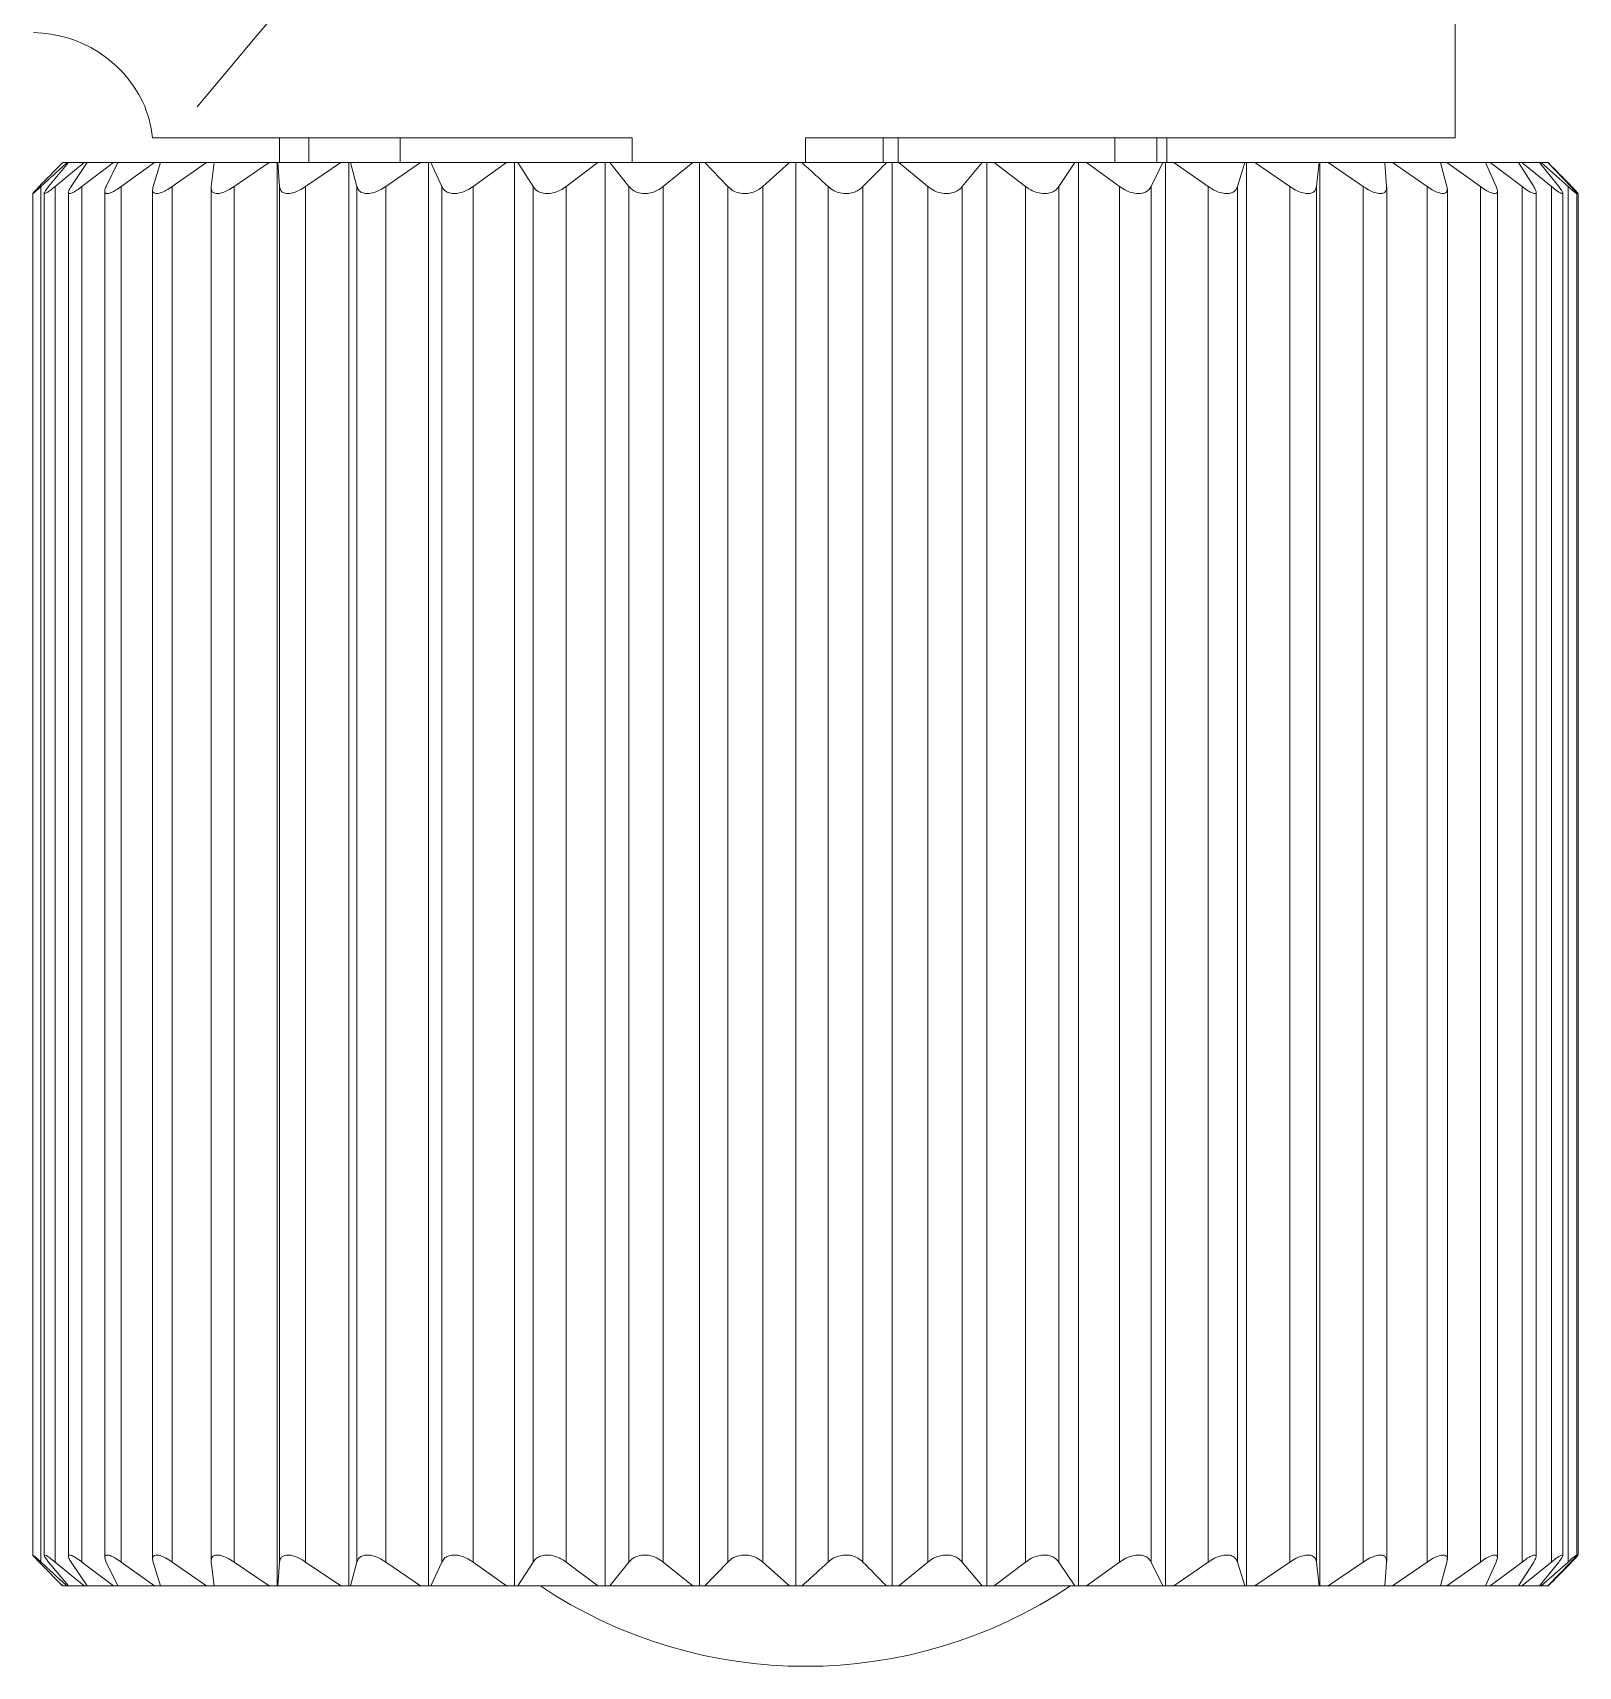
# Model space of a CAD drawing. Extents: x 0 to 594, y -1608 to -1188.
# Drawn here: x 470.45 to 495.42, y -1500.4 to -1474.01 of the extents above; entities that cross this region are included whole.
import ezdxf

# ---------------------------------------------------------------- set-up
doc = ezdxf.new("R2010")
doc.units = 0
doc.header["$LTSCALE"] = 7
doc.header["$MEASUREMENT"] = 0
doc.layers.get('0').update_dxf_attribs({"color": 2, "linetype": 'CONTINUOUS'})

msp = doc.modelspace()

# ---------------------------------------------------------------- linework, layer by layer
at = {"color": 7, "linetype": 'Continuous', "lineweight": 15}
for p, q in [((493.433, -1475.706), (493.433, -1473.606)), ((480.133, -1475.706), (473.105, -1475.706)), ((474.433, -1476.106), (474.433, -1475.706)), ((474.907, -1476.106), (474.907, -1475.706)), ((476.383, -1475.706), (476.383, -1476.106)), ((480.133, -1476.106), (480.133, -1475.706)), ((493.433, -1475.706), (482.933, -1475.706)), ((482.933, -1476.106), (482.933, -1475.706)), ((488.133, -1475.706), (484.377, -1475.706)), ((484.432, -1476.106), (484.432, -1475.706)), ((487.933, -1476.106), (487.933, -1475.706)), ((488.775, -1476.106), (488.775, -1475.706)), ((470.933, -1476.106), (471.005, -1476.106)), ((471.028, -1476.106), (471.005, -1476.106)), ((471.028, -1476.106), (471.278, -1476.106)), ((471.327, -1476.106), (471.278, -1476.106)), ((471.327, -1476.106), (471.751, -1476.106)), ((471.824, -1476.106), (471.751, -1476.106)), ((471.824, -1476.106), (472.414, -1476.106)), ((472.512, -1476.106), (472.414, -1476.106)), ((472.512, -1476.106), (473.258, -1476.106)), ((473.378, -1476.106), (473.258, -1476.106)), ((473.378, -1476.106), (474.268, -1476.106)), ((474.4, -1476.106), (474.268, -1476.106)), ((474.407, -1476.106), (474.4, -1476.106)), ((474.407, -1476.106), (475.426, -1476.106)), ((475.558, -1476.106), (475.426, -1476.106)), ((475.582, -1476.106), (475.558, -1476.106)), ((475.582, -1476.106), (476.712, -1476.106)), ((476.842, -1476.106), (476.712, -1476.106)), ((476.883, -1476.106), (476.842, -1476.106)), ((476.883, -1476.106), (478.104, -1476.106)), ((478.231, -1476.106), (478.104, -1476.106)), ((478.288, -1476.106), (478.231, -1476.106)), ((478.288, -1476.106), (479.58, -1476.106)), ((479.699, -1476.106), (479.58, -1476.106)), ((479.772, -1476.106), (479.699, -1476.106)), ((479.772, -1476.106), (481.112, -1476.106)), ((481.224, -1476.106), (481.112, -1476.106)), ((481.31, -1476.106), (481.224, -1476.106)), ((481.31, -1476.106), (482.676, -1476.106)), ((482.777, -1476.106), (482.676, -1476.106)), ((482.875, -1476.106), (482.777, -1476.106)), ((482.875, -1476.106), (484.244, -1476.106)), ((484.333, -1476.106), (484.244, -1476.106)), ((484.442, -1476.106), (484.333, -1476.106)), ((484.442, -1476.106), (485.79, -1476.106)), ((485.865, -1476.106), (485.79, -1476.106)), ((485.983, -1476.106), (485.865, -1476.106)), ((485.983, -1476.106), (487.287, -1476.106)), ((487.347, -1476.106), (487.287, -1476.106)), ((487.472, -1476.106), (487.347, -1476.106)), ((487.472, -1476.106), (488.709, -1476.106)), ((488.753, -1476.106), (488.709, -1476.106)), ((488.883, -1476.106), (488.753, -1476.106)), ((488.883, -1476.106), (490.033, -1476.106)), ((490.06, -1476.106), (490.033, -1476.106)), ((490.192, -1476.106), (490.06, -1476.106)), ((490.192, -1476.106), (491.235, -1476.106)), ((491.245, -1476.106), (491.235, -1476.106)), ((491.377, -1476.106), (491.245, -1476.106)), ((491.377, -1476.106), (492.295, -1476.106)), ((492.418, -1476.106), (492.295, -1476.106)), ((492.418, -1476.106), (493.194, -1476.106)), ((493.296, -1476.106), (493.194, -1476.106)), ((493.296, -1476.106), (493.919, -1476.106)), ((493.997, -1476.106), (493.919, -1476.106)), ((493.997, -1476.106), (494.455, -1476.106)), ((494.509, -1476.106), (494.455, -1476.106)), ((494.509, -1476.106), (494.794, -1476.106)), ((494.823, -1476.106), (494.794, -1476.106)), ((494.823, -1476.106), (494.93, -1476.106)), ((494.933, -1476.106), (494.93, -1476.106)), ((494.984, -1476.158), (494.933, -1476.106)), ((470.449, -1476.602), (470.449, -1498.607)), ((495.416, -1498.607), (495.416, -1476.602)), ((470.881, -1499.055), (470.933, -1499.106)), ((471.005, -1499.106), (470.933, -1499.106)), ((471.028, -1499.106), (471.005, -1499.106)), ((471.278, -1499.106), (471.028, -1499.106)), ((471.327, -1499.106), (471.278, -1499.106)), ((471.751, -1499.106), (471.327, -1499.106)), ((471.824, -1499.106), (471.751, -1499.106)), ((472.414, -1499.106), (471.824, -1499.106)), ((472.512, -1499.106), (472.414, -1499.106)), ((473.258, -1499.106), (472.512, -1499.106)), ((473.378, -1499.106), (473.258, -1499.106)), ((474.268, -1499.106), (473.378, -1499.106)), ((474.4, -1499.106), (474.268, -1499.106)), ((474.407, -1499.106), (474.4, -1499.106)), ((475.426, -1499.106), (474.407, -1499.106)), ((475.558, -1499.106), (475.426, -1499.106)), ((475.582, -1499.106), (475.558, -1499.106)), ((476.712, -1499.106), (475.582, -1499.106)), ((476.842, -1499.106), (476.712, -1499.106)), ((476.883, -1499.106), (476.842, -1499.106)), ((478.104, -1499.106), (476.883, -1499.106)), ((478.231, -1499.106), (478.104, -1499.106)), ((478.288, -1499.106), (478.231, -1499.106)), ((479.58, -1499.106), (478.288, -1499.106)), ((479.699, -1499.106), (479.58, -1499.106)), ((479.772, -1499.106), (479.699, -1499.106)), ((481.112, -1499.106), (479.772, -1499.106)), ((481.224, -1499.106), (481.112, -1499.106)), ((481.31, -1499.106), (481.224, -1499.106)), ((482.676, -1499.106), (481.31, -1499.106)), ((482.777, -1499.106), (482.676, -1499.106)), ((482.875, -1499.106), (482.777, -1499.106)), ((484.244, -1499.106), (482.875, -1499.106)), ((484.333, -1499.106), (484.244, -1499.106)), ((484.442, -1499.106), (484.333, -1499.106)), ((485.79, -1499.106), (484.442, -1499.106)), ((485.865, -1499.106), (485.79, -1499.106)), ((485.983, -1499.106), (485.865, -1499.106)), ((487.287, -1499.106), (485.983, -1499.106)), ((487.347, -1499.106), (487.287, -1499.106)), ((487.472, -1499.106), (487.347, -1499.106)), ((488.709, -1499.106), (487.472, -1499.106)), ((488.753, -1499.106), (488.709, -1499.106)), ((488.883, -1499.106), (488.753, -1499.106)), ((490.033, -1499.106), (488.883, -1499.106)), ((490.06, -1499.106), (490.033, -1499.106)), ((490.192, -1499.106), (490.06, -1499.106)), ((491.235, -1499.106), (490.192, -1499.106)), ((491.245, -1499.106), (491.235, -1499.106)), ((491.377, -1499.106), (491.245, -1499.106)), ((492.295, -1499.106), (491.377, -1499.106)), ((492.418, -1499.106), (492.295, -1499.106)), ((493.194, -1499.106), (492.418, -1499.106)), ((493.296, -1499.106), (493.194, -1499.106)), ((493.919, -1499.106), (493.296, -1499.106)), ((493.997, -1499.106), (493.919, -1499.106)), ((494.455, -1499.106), (493.997, -1499.106)), ((494.509, -1499.106), (494.455, -1499.106)), ((494.794, -1499.106), (494.509, -1499.106)), ((494.823, -1499.106), (494.794, -1499.106)), ((494.93, -1499.106), (494.823, -1499.106)), ((494.933, -1499.106), (494.93, -1499.106))]:
    msp.add_line(p, q, dxfattribs=at)
at = {"color": 8, "linetype": 'Continuous', "lineweight": 15}
for p, q in [((484.19, -1476.106), (484.19, -1475.706)), ((488.609, -1476.106), (488.609, -1475.706))]:
    msp.add_line(p, q, dxfattribs=at)
at = {"color": 3, "linetype": 'Continuous', "lineweight": 15}
for p, q in [((471.028, -1476.106), (470.706, -1476.492)), ((470.809, -1476.492), (471.278, -1476.106)), ((471.327, -1476.106), (471.069, -1476.492)), ((471.243, -1476.492), (471.751, -1476.106)), ((471.824, -1476.106), (471.634, -1476.492)), ((471.878, -1476.492), (472.414, -1476.106)), ((472.512, -1476.106), (472.394, -1476.492)), ((472.702, -1476.492), (473.258, -1476.106)), ((473.378, -1476.106), (473.333, -1476.492)), ((473.701, -1476.492), (474.268, -1476.106)), ((474.4, -1476.106), (474.4, -1499.106)), ((474.407, -1476.106), (474.437, -1476.492)), ((474.857, -1476.492), (475.426, -1476.106)), ((475.558, -1476.106), (475.558, -1499.106)), ((475.582, -1476.106), (475.686, -1476.492)), ((476.152, -1476.492), (476.712, -1476.106)), ((476.842, -1476.106), (476.842, -1499.106)), ((476.883, -1476.106), (477.059, -1476.492)), ((477.563, -1476.492), (478.104, -1476.106)), ((478.231, -1476.106), (478.231, -1499.106)), ((478.288, -1476.106), (478.533, -1476.492)), ((479.066, -1476.492), (479.58, -1476.106)), ((479.699, -1476.106), (479.699, -1499.106)), ((479.772, -1476.106), (480.082, -1476.492)), ((480.635, -1476.492), (481.112, -1476.106)), ((481.224, -1476.106), (481.224, -1499.106)), ((481.31, -1476.106), (481.679, -1476.492)), ((482.243, -1476.492), (482.676, -1476.106)), ((482.777, -1476.106), (482.777, -1499.106)), ((484.333, -1476.106), (484.333, -1499.106)), ((484.442, -1476.106), (484.911, -1476.492)), ((485.468, -1476.492), (485.79, -1476.106)), ((485.865, -1476.106), (485.865, -1499.106)), ((485.983, -1476.106), (486.49, -1476.492)), ((487.028, -1476.492), (487.287, -1476.106)), ((487.347, -1476.106), (487.347, -1499.106)), ((487.472, -1476.106), (488.008, -1476.492)), ((488.519, -1476.492), (488.709, -1476.106)), ((488.753, -1476.106), (488.753, -1499.106)), ((488.883, -1476.106), (489.44, -1476.492)), ((489.914, -1476.492), (490.033, -1476.106)), ((490.06, -1476.106), (490.06, -1499.106)), ((490.192, -1476.106), (490.76, -1476.492)), ((491.19, -1476.492), (491.235, -1476.106)), ((491.245, -1476.106), (491.245, -1499.106)), ((491.377, -1476.106), (491.946, -1476.492)), ((492.324, -1476.492), (492.295, -1476.106)), ((492.418, -1476.106), (492.978, -1476.492)), ((493.298, -1476.492), (493.194, -1476.106)), ((493.296, -1476.106), (493.838, -1476.492)), ((494.094, -1476.492), (493.919, -1476.106)), ((493.997, -1476.106), (494.511, -1476.492)), ((494.7, -1476.492), (494.455, -1476.106)), ((494.509, -1476.106), (494.986, -1476.492)), ((495.104, -1476.492), (494.794, -1476.106)), ((494.823, -1476.106), (495.255, -1476.492)), ((495.3, -1476.492), (494.93, -1476.106)), ((470.582, -1476.492), (470.582, -1498.72)), ((470.635, -1476.598), (470.635, -1498.616)), ((470.809, -1476.492), (470.809, -1498.72)), ((471.025, -1476.584), (471.025, -1498.626)), ((471.243, -1476.492), (471.243, -1498.72)), ((471.612, -1476.567), (471.612, -1498.646)), ((471.878, -1476.492), (471.878, -1498.72)), ((472.385, -1476.541), (472.385, -1498.67)), ((472.702, -1476.492), (472.702, -1498.72)), ((473.332, -1476.51), (473.332, -1498.702)), ((473.701, -1476.492), (473.701, -1498.72)), ((474.437, -1476.492), (474.437, -1498.72)), ((474.857, -1476.492), (474.857, -1498.72)), ((475.686, -1476.492), (475.686, -1498.72)), ((476.152, -1476.492), (476.152, -1498.72)), ((477.059, -1476.492), (477.059, -1498.72)), ((477.563, -1476.492), (477.563, -1498.72)), ((478.533, -1476.492), (478.533, -1498.72)), ((479.066, -1476.492), (479.066, -1498.72)), ((480.082, -1476.492), (480.082, -1498.72)), ((480.635, -1476.492), (480.635, -1498.72)), ((481.679, -1476.492), (481.679, -1498.72)), ((482.243, -1476.492), (482.243, -1498.72)), ((483.298, -1476.492), (483.298, -1498.72)), ((483.863, -1476.492), (483.863, -1498.72)), ((484.911, -1476.492), (484.911, -1498.72)), ((485.468, -1476.492), (485.468, -1498.72)), ((486.49, -1476.492), (486.49, -1498.72)), ((487.028, -1476.492), (487.028, -1498.72)), ((488.008, -1476.492), (488.008, -1498.72)), ((488.519, -1476.492), (488.519, -1498.72)), ((489.44, -1476.492), (489.44, -1498.72)), ((489.914, -1476.492), (489.914, -1498.72)), ((490.76, -1476.492), (490.76, -1498.72)), ((491.19, -1476.492), (491.19, -1498.72)), ((491.946, -1476.492), (491.946, -1498.72)), ((492.325, -1498.708), (492.325, -1476.505)), ((492.978, -1476.492), (492.978, -1498.72)), ((493.305, -1498.678), (493.305, -1476.536)), ((493.838, -1476.492), (493.838, -1498.72)), ((494.114, -1498.649), (494.114, -1476.562)), ((494.511, -1476.492), (494.511, -1498.72)), ((494.739, -1498.632), (494.739, -1476.583)), ((494.986, -1476.492), (494.986, -1498.72)), ((495.168, -1498.616), (495.168, -1476.595)), ((495.255, -1476.492), (495.255, -1498.72)), ((495.396, -1498.611), (495.396, -1476.604)), ((470.706, -1498.72), (471.028, -1499.106)), ((471.278, -1499.106), (470.809, -1498.72)), ((471.069, -1498.72), (471.327, -1499.106)), ((471.751, -1499.106), (471.243, -1498.72)), ((471.634, -1498.72), (471.824, -1499.106)), ((472.414, -1499.106), (471.878, -1498.72)), ((472.394, -1498.72), (472.512, -1499.106)), ((473.258, -1499.106), (472.702, -1498.72)), ((473.333, -1498.72), (473.378, -1499.106)), ((474.268, -1499.106), (473.701, -1498.72)), ((474.437, -1498.72), (474.407, -1499.106)), ((475.426, -1499.106), (474.857, -1498.72)), ((475.686, -1498.72), (475.582, -1499.106)), ((476.712, -1499.106), (476.152, -1498.72)), ((477.059, -1498.72), (476.883, -1499.106)), ((478.104, -1499.106), (477.563, -1498.72)), ((478.533, -1498.72), (478.288, -1499.106)), ((479.58, -1499.106), (479.066, -1498.72)), ((480.082, -1498.72), (479.772, -1499.106)), ((481.112, -1499.106), (480.635, -1498.72)), ((481.679, -1498.72), (481.31, -1499.106)), ((482.676, -1499.106), (482.243, -1498.72)), ((484.911, -1498.72), (484.442, -1499.106)), ((485.79, -1499.106), (485.468, -1498.72)), ((486.49, -1498.72), (485.983, -1499.106)), ((487.287, -1499.106), (487.028, -1498.72)), ((488.008, -1498.72), (487.472, -1499.106)), ((488.709, -1499.106), (488.519, -1498.72)), ((489.44, -1498.72), (488.883, -1499.106)), ((490.033, -1499.106), (489.914, -1498.72)), ((490.76, -1498.72), (490.192, -1499.106)), ((491.235, -1499.106), (491.19, -1498.72)), ((491.946, -1498.72), (491.377, -1499.106)), ((492.295, -1499.106), (492.324, -1498.72)), ((492.978, -1498.72), (492.418, -1499.106)), ((493.194, -1499.106), (493.298, -1498.72)), ((493.838, -1498.72), (493.296, -1499.106)), ((493.919, -1499.106), (494.094, -1498.72)), ((494.511, -1498.72), (493.997, -1499.106)), ((494.455, -1499.106), (494.7, -1498.72)), ((494.986, -1498.72), (494.509, -1499.106)), ((494.794, -1499.106), (495.104, -1498.72)), ((495.255, -1498.72), (494.823, -1499.106)), ((494.93, -1499.106), (495.3, -1498.72))]:
    msp.add_line(p, q, dxfattribs=at)
at = {"color": 8, "linetype": 'Continuous', "lineweight": 15, "flags": 128}
msp.add_lwpolyline([(482.933, -1463.506), (481.875, -1464.766), (480.828, -1466.012), (479.802, -1467.233), (478.808, -1468.416), (477.856, -1469.55), (476.956, -1470.621), (476.117, -1471.621), (475.347, -1472.537), (474.654, -1473.362), (474.045, -1474.087), (473.527, -1474.703), (473.105, -1475.206)], dxfattribs=at)
at = {"color": 7, "linetype": 'Continuous', "lineweight": 15}
for centre, radius, start, end in [((470.433, -1476.006), 2, 26.0682, 89.122), ((470.396, -1475.927), 2, 6.3475, 23.5782), ((482.933, -1492.694), 7.711, 236.2601, 303.7399)]:
    msp.add_arc(centre, radius, start, end, dxfattribs=at)
for points, knots in [([(473.105, -1475.706), (472.882, -1475.706), (472.567, -1475.706), (472.419, -1475.706), (472.384, -1475.706)], [0, 0, 0, 0, 0.4937004, 0.697065, 0.697065, 0.697065, 0.697065]), ([(470.933, -1476.106), (470.927, -1476.112), (470.799, -1476.239), (470.673, -1476.369), (470.552, -1476.492)], [0, 0, 0, 0, 0.0460157, 1, 1, 1, 1]), ([(494.933, -1476.106), (494.993, -1476.166), (495.12, -1476.294), (495.247, -1476.423), (495.313, -1476.492)], [0, 0, 0, 0, 0.4701196, 1, 1, 1, 1]), ([(495.313, -1476.492), (495.337, -1476.517), (495.379, -1476.56), (495.413, -1476.599), (495.413, -1476.601), (495.413, -1476.602)], [0, 0, 0, 0, 0.429915, 0.780808, 1, 1, 1, 1]), ([(495.416, -1498.607), (495.416, -1498.607), (495.421, -1498.604), (495.405, -1498.622), (495.373, -1498.659), (495.334, -1498.699), (495.313, -1498.72)], [0, 0, 0, 0, 0.00151, 0.311331, 0.628795, 1, 1, 1, 1]), ([(470.552, -1498.72), (470.673, -1498.844), (470.799, -1498.973), (470.927, -1499.1), (470.933, -1499.106)], [0, 0, 0, 0, 0.9539843, 1, 1, 1, 1]), ([(495.313, -1498.72), (495.299, -1498.735), (495.173, -1498.865), (495.045, -1498.993), (494.933, -1499.106)], [0, 0, 0, 0, 0.1142561, 1, 1, 1, 1])]:
    msp.add_open_spline(points, degree=3, knots=knots, dxfattribs=at)
at = {"color": 3, "linetype": 'Continuous', "lineweight": 15}
for points, knots in [([(470.582, -1476.492), (470.716, -1476.369), (470.856, -1476.239), (470.998, -1476.112), (471.005, -1476.106)], [0, 0, 0, 0, 0.9539843, 1, 1, 1, 1]), ([(482.875, -1476.106), (482.942, -1476.166), (483.084, -1476.294), (483.224, -1476.423), (483.298, -1476.492)], [0, 0, 0, 0, 0.470121, 1, 1, 1, 1]), ([(483.863, -1476.492), (483.984, -1476.369), (484.111, -1476.239), (484.238, -1476.112), (484.244, -1476.106)], [0, 0, 0, 0, 0.953984, 1, 1, 1, 1]), ([(470.552, -1476.492), (470.529, -1476.517), (470.486, -1476.561), (470.451, -1476.601), (470.446, -1476.611), (470.471, -1476.592), (470.516, -1476.553), (470.559, -1476.514), (470.582, -1476.492)], [0, 0, 0, 0, 0.201469, 0.365907, 0.531246, 0.676695, 0.825732, 1, 1, 1, 1]), ([(470.706, -1476.492), (470.686, -1476.517), (470.651, -1476.561), (470.631, -1476.601), (470.641, -1476.611), (470.678, -1476.592), (470.734, -1476.553), (470.783, -1476.514), (470.809, -1476.492)], [0, 0, 0, 0, 0.201466, 0.365903, 0.531244, 0.676694, 0.825731, 1, 1, 1, 1]), ([(471.069, -1476.492), (471.054, -1476.517), (471.027, -1476.561), (471.022, -1476.601), (471.046, -1476.611), (471.095, -1476.592), (471.162, -1476.553), (471.215, -1476.514), (471.243, -1476.492)], [0, 0, 0, 0, 0.201461, 0.365898, 0.531239, 0.676691, 0.825728, 1, 1, 1, 1]), ([(471.634, -1476.492), (471.624, -1476.517), (471.606, -1476.561), (471.616, -1476.601), (471.654, -1476.611), (471.715, -1476.592), (471.791, -1476.553), (471.847, -1476.514), (471.878, -1476.492)], [0, 0, 0, 0, 0.201449, 0.365889, 0.531232, 0.676684, 0.82572, 1, 1, 1, 1]), ([(472.394, -1476.492), (472.389, -1476.517), (472.379, -1476.561), (472.404, -1476.601), (472.455, -1476.611), (472.527, -1476.592), (472.61, -1476.553), (472.67, -1476.514), (472.702, -1476.492)], [0, 0, 0, 0, 0.201428, 0.365872, 0.531218, 0.676674, 0.825705, 1, 1, 1, 1]), ([(473.333, -1476.492), (473.333, -1476.517), (473.333, -1476.561), (473.373, -1476.601), (473.436, -1476.611), (473.516, -1476.592), (473.607, -1476.553), (473.668, -1476.514), (473.701, -1476.492)], [0, 0, 0, 0, 0.201401, 0.36585, 0.531201, 0.676655, 0.825685, 1, 1, 1, 1]), ([(474.437, -1476.492), (474.442, -1476.517), (474.451, -1476.561), (474.504, -1476.601), (474.579, -1476.611), (474.667, -1476.592), (474.762, -1476.553), (474.824, -1476.514), (474.857, -1476.492)], [0, 0, 0, 0, 0.201366, 0.365816, 0.531173, 0.676631, 0.825658, 1, 1, 1, 1]), ([(475.686, -1476.492), (475.696, -1476.517), (475.714, -1476.561), (475.781, -1476.601), (475.865, -1476.611), (475.959, -1476.592), (476.058, -1476.553), (476.119, -1476.514), (476.152, -1476.492)], [0, 0, 0, 0, 0.201398, 0.36585, 0.531203, 0.676656, 0.825683, 1, 1, 1, 1]), ([(477.059, -1476.492), (477.074, -1476.517), (477.101, -1476.561), (477.179, -1476.601), (477.271, -1476.611), (477.371, -1476.592), (477.471, -1476.553), (477.531, -1476.514), (477.563, -1476.492)], [0, 0, 0, 0, 0.201426, 0.365871, 0.531219, 0.676675, 0.825707, 1, 1, 1, 1]), ([(478.533, -1476.492), (478.552, -1476.517), (478.587, -1476.561), (478.676, -1476.601), (478.775, -1476.611), (478.878, -1476.592), (478.978, -1476.553), (479.035, -1476.514), (479.066, -1476.492)], [0, 0, 0, 0, 0.201446, 0.36589, 0.531235, 0.676685, 0.825724, 1, 1, 1, 1]), ([(480.082, -1476.492), (480.105, -1476.517), (480.148, -1476.561), (480.246, -1476.601), (480.35, -1476.611), (480.454, -1476.592), (480.552, -1476.553), (480.606, -1476.514), (480.635, -1476.492)], [0, 0, 0, 0, 0.201463, 0.365903, 0.531242, 0.67669, 0.825731, 1, 1, 1, 1]), ([(481.679, -1476.492), (481.707, -1476.517), (481.756, -1476.561), (481.861, -1476.601), (481.969, -1476.611), (482.072, -1476.592), (482.167, -1476.553), (482.217, -1476.514), (482.243, -1476.492)], [0, 0, 0, 0, 0.2014703, 0.3659026, 0.5312413, 0.6766926, 0.82573, 1, 1, 1, 1]), ([(483.298, -1476.492), (483.329, -1476.517), (483.385, -1476.561), (483.495, -1476.601), (483.605, -1476.611), (483.706, -1476.592), (483.795, -1476.553), (483.839, -1476.514), (483.863, -1476.492)], [0, 0, 0, 0, 0.2014701, 0.3659045, 0.5312464, 0.6766931, 0.8257284, 1, 1, 1, 1]), ([(484.911, -1476.492), (484.945, -1476.517), (485.006, -1476.561), (485.12, -1476.601), (485.229, -1476.611), (485.326, -1476.592), (485.409, -1476.553), (485.447, -1476.514), (485.468, -1476.492)], [0, 0, 0, 0, 0.2014639, 0.3659026, 0.5312441, 0.6766916, 0.8257292, 1, 1, 1, 1]), ([(486.49, -1476.492), (486.526, -1476.517), (486.591, -1476.561), (486.707, -1476.601), (486.814, -1476.611), (486.905, -1476.592), (486.98, -1476.553), (487.011, -1476.514), (487.028, -1476.492)], [0, 0, 0, 0, 0.201461, 0.365897, 0.531237, 0.676689, 0.825726, 1, 1, 1, 1]), ([(488.008, -1476.492), (488.046, -1476.517), (488.114, -1476.561), (488.229, -1476.601), (488.332, -1476.611), (488.416, -1476.592), (488.481, -1476.553), (488.506, -1476.514), (488.519, -1476.492)], [0, 0, 0, 0, 0.201449, 0.365887, 0.531231, 0.676683, 0.82572, 1, 1, 1, 1]), ([(489.44, -1476.492), (489.478, -1476.517), (489.548, -1476.561), (489.661, -1476.601), (489.758, -1476.611), (489.833, -1476.592), (489.888, -1476.553), (489.905, -1476.514), (489.914, -1476.492)], [0, 0, 0, 0, 0.201428, 0.365871, 0.531218, 0.676673, 0.825706, 1, 1, 1, 1]), ([(490.76, -1476.492), (490.798, -1476.517), (490.869, -1476.561), (490.978, -1476.601), (491.067, -1476.611), (491.132, -1476.592), (491.176, -1476.553), (491.185, -1476.514), (491.19, -1476.492)], [0, 0, 0, 0, 0.201401, 0.365851, 0.531199, 0.676655, 0.825684, 1, 1, 1, 1]), ([(491.946, -1476.492), (491.984, -1476.517), (492.054, -1476.561), (492.157, -1476.601), (492.237, -1476.611), (492.291, -1476.592), (492.323, -1476.553), (492.324, -1476.514), (492.324, -1476.492)], [0, 0, 0, 0, 0.201363, 0.365817, 0.531175, 0.67663, 0.825658, 1, 1, 1, 1]), ([(492.978, -1476.492), (493.015, -1476.517), (493.083, -1476.561), (493.178, -1476.601), (493.248, -1476.611), (493.29, -1476.592), (493.309, -1476.553), (493.302, -1476.514), (493.298, -1476.492)], [0, 0, 0, 0, 0.201397, 0.365849, 0.531199, 0.676653, 0.825686, 1, 1, 1, 1]), ([(493.838, -1476.492), (493.873, -1476.517), (493.938, -1476.561), (494.024, -1476.601), (494.082, -1476.611), (494.112, -1476.592), (494.118, -1476.553), (494.103, -1476.514), (494.094, -1476.492)], [0, 0, 0, 0, 0.201427, 0.36587, 0.531217, 0.676671, 0.825703, 1, 1, 1, 1]), ([(494.511, -1476.492), (494.544, -1476.517), (494.605, -1476.561), (494.68, -1476.601), (494.726, -1476.611), (494.742, -1476.592), (494.735, -1476.553), (494.712, -1476.514), (494.7, -1476.492)], [0, 0, 0, 0, 0.201448, 0.365888, 0.53123, 0.676683, 0.825719, 1, 1, 1, 1]), ([(494.986, -1476.492), (495.017, -1476.517), (495.073, -1476.561), (495.135, -1476.601), (495.168, -1476.611), (495.17, -1476.592), (495.15, -1476.553), (495.12, -1476.514), (495.104, -1476.492)], [0, 0, 0, 0, 0.2014643, 0.3659015, 0.5312424, 0.6766919, 0.8257269, 1, 1, 1, 1]), ([(495.255, -1476.492), (495.283, -1476.517), (495.332, -1476.561), (495.382, -1476.601), (495.4, -1476.611), (495.389, -1476.592), (495.356, -1476.553), (495.32, -1476.514), (495.3, -1476.492)], [0, 0, 0, 0, 0.201466, 0.365904, 0.531244, 0.676692, 0.82573, 1, 1, 1, 1]), ([(470.582, -1498.72), (470.555, -1498.696), (470.507, -1498.651), (470.46, -1498.612), (470.445, -1498.602), (470.458, -1498.62), (470.493, -1498.659), (470.532, -1498.699), (470.552, -1498.72)], [0, 0, 0, 0, 0.20147, 0.365907, 0.531244, 0.676696, 0.825732, 1, 1, 1, 1]), ([(470.809, -1498.72), (470.779, -1498.696), (470.724, -1498.651), (470.664, -1498.612), (470.635, -1498.602), (470.634, -1498.62), (470.657, -1498.659), (470.689, -1498.699), (470.706, -1498.72)], [0, 0, 0, 0, 0.201467, 0.3659059, 0.5312451, 0.6766951, 0.8257312, 1, 1, 1, 1]), ([(471.243, -1498.72), (471.21, -1498.696), (471.15, -1498.651), (471.078, -1498.612), (471.035, -1498.602), (471.021, -1498.62), (471.031, -1498.659), (471.056, -1498.699), (471.069, -1498.72)], [0, 0, 0, 0, 0.201463, 0.365899, 0.531241, 0.676691, 0.825728, 1, 1, 1, 1]), ([(471.878, -1498.72), (471.843, -1498.696), (471.778, -1498.651), (471.695, -1498.612), (471.639, -1498.602), (471.612, -1498.62), (471.609, -1498.659), (471.626, -1498.699), (471.634, -1498.72)], [0, 0, 0, 0, 0.201447, 0.365889, 0.531231, 0.676686, 0.825721, 1, 1, 1, 1]), ([(472.702, -1498.72), (472.665, -1498.696), (472.597, -1498.651), (472.504, -1498.612), (472.436, -1498.602), (472.396, -1498.62), (472.38, -1498.659), (472.389, -1498.699), (472.394, -1498.72)], [0, 0, 0, 0, 0.201427, 0.365871, 0.531217, 0.676673, 0.825706, 1, 1, 1, 1]), ([(473.701, -1498.72), (473.662, -1498.696), (473.593, -1498.651), (473.491, -1498.612), (473.413, -1498.602), (473.361, -1498.62), (473.332, -1498.659), (473.333, -1498.699), (473.333, -1498.72)], [0, 0, 0, 0, 0.201401, 0.36585, 0.531199, 0.676653, 0.825684, 1, 1, 1, 1]), ([(474.857, -1498.72), (474.819, -1498.696), (474.748, -1498.651), (474.64, -1498.612), (474.553, -1498.602), (474.489, -1498.62), (474.448, -1498.659), (474.441, -1498.699), (474.437, -1498.72)], [0, 0, 0, 0, 0.201367, 0.36582, 0.531173, 0.676634, 0.825658, 1, 1, 1, 1]), ([(476.152, -1498.72), (476.114, -1498.696), (476.044, -1498.651), (475.931, -1498.612), (475.836, -1498.602), (475.762, -1498.62), (475.71, -1498.659), (475.694, -1498.699), (475.686, -1498.72)], [0, 0, 0, 0, 0.201402, 0.36585, 0.531202, 0.676655, 0.825687, 1, 1, 1, 1]), ([(477.563, -1498.72), (477.526, -1498.696), (477.457, -1498.651), (477.342, -1498.612), (477.24, -1498.602), (477.158, -1498.62), (477.094, -1498.659), (477.071, -1498.699), (477.059, -1498.72)], [0, 0, 0, 0, 0.201426, 0.36587, 0.531218, 0.676671, 0.825705, 1, 1, 1, 1]), ([(479.066, -1498.72), (479.03, -1498.696), (478.964, -1498.651), (478.848, -1498.612), (478.742, -1498.602), (478.652, -1498.62), (478.579, -1498.659), (478.549, -1498.699), (478.533, -1498.72)], [0, 0, 0, 0, 0.201447, 0.36589, 0.531231, 0.676684, 0.825719, 1, 1, 1, 1]), ([(480.635, -1498.72), (480.601, -1498.696), (480.539, -1498.651), (480.424, -1498.612), (480.316, -1498.602), (480.22, -1498.62), (480.139, -1498.659), (480.102, -1498.699), (480.082, -1498.72)], [0, 0, 0, 0, 0.20146, 0.365899, 0.531241, 0.676687, 0.825727, 1, 1, 1, 1]), ([(482.243, -1498.72), (482.212, -1498.696), (482.155, -1498.651), (482.044, -1498.612), (481.934, -1498.602), (481.834, -1498.62), (481.746, -1498.659), (481.703, -1498.699), (481.679, -1498.72)], [0, 0, 0, 0, 0.201466, 0.365906, 0.531247, 0.676695, 0.825731, 1, 1, 1, 1]), ([(483.863, -1498.72), (483.835, -1498.696), (483.784, -1498.651), (483.678, -1498.612), (483.57, -1498.602), (483.467, -1498.62), (483.373, -1498.659), (483.325, -1498.699), (483.298, -1498.72)], [0, 0, 0, 0, 0.201472, 0.365906, 0.531243, 0.676697, 0.825734, 1, 1, 1, 1]), ([(485.468, -1498.72), (485.443, -1498.696), (485.399, -1498.651), (485.3, -1498.612), (485.194, -1498.602), (485.091, -1498.62), (484.993, -1498.659), (484.94, -1498.699), (484.911, -1498.72)], [0, 0, 0, 0, 0.20147, 0.365907, 0.531245, 0.676695, 0.825733, 1, 1, 1, 1]), ([(487.028, -1498.72), (487.008, -1498.696), (486.971, -1498.651), (486.881, -1498.612), (486.78, -1498.602), (486.677, -1498.62), (486.578, -1498.659), (486.521, -1498.699), (486.49, -1498.72)], [0, 0, 0, 0, 0.201464, 0.3659, 0.531241, 0.676688, 0.825728, 1, 1, 1, 1]), ([(488.519, -1498.72), (488.503, -1498.696), (488.475, -1498.651), (488.394, -1498.612), (488.3, -1498.602), (488.2, -1498.62), (488.1, -1498.659), (488.041, -1498.699), (488.008, -1498.72)], [0, 0, 0, 0, 0.201448, 0.36589, 0.531232, 0.676685, 0.82572, 1, 1, 1, 1]), ([(489.914, -1498.72), (489.903, -1498.696), (489.883, -1498.651), (489.814, -1498.612), (489.729, -1498.602), (489.633, -1498.62), (489.534, -1498.659), (489.473, -1498.699), (489.44, -1498.72)], [0, 0, 0, 0, 0.201427, 0.365869, 0.531215, 0.676673, 0.825706, 1, 1, 1, 1]), ([(491.19, -1498.72), (491.184, -1498.696), (491.173, -1498.651), (491.117, -1498.612), (491.041, -1498.602), (490.951, -1498.62), (490.855, -1498.659), (490.793, -1498.699), (490.76, -1498.72)], [0, 0, 0, 0, 0.201401, 0.36585, 0.531201, 0.676656, 0.825686, 1, 1, 1, 1]), ([(492.324, -1498.72), (492.323, -1498.696), (492.322, -1498.651), (492.279, -1498.612), (492.214, -1498.602), (492.131, -1498.62), (492.04, -1498.659), (491.979, -1498.699), (491.946, -1498.72)], [0, 0, 0, 0, 0.201365, 0.365817, 0.531174, 0.676631, 0.825658, 1, 1, 1, 1]), ([(493.298, -1498.72), (493.302, -1498.696), (493.31, -1498.651), (493.282, -1498.612), (493.228, -1498.602), (493.155, -1498.62), (493.07, -1498.659), (493.01, -1498.699), (492.978, -1498.72)], [0, 0, 0, 0, 0.2014, 0.36585, 0.531201, 0.676654, 0.825689, 1, 1, 1, 1]), ([(494.094, -1498.72), (494.103, -1498.696), (494.12, -1498.651), (494.107, -1498.612), (494.066, -1498.602), (494.003, -1498.62), (493.926, -1498.659), (493.868, -1498.699), (493.838, -1498.72)], [0, 0, 0, 0, 0.201428, 0.365874, 0.53122, 0.676676, 0.825708, 1, 1, 1, 1]), ([(494.7, -1498.72), (494.714, -1498.696), (494.739, -1498.651), (494.741, -1498.612), (494.714, -1498.602), (494.662, -1498.62), (494.594, -1498.659), (494.54, -1498.699), (494.511, -1498.72)], [0, 0, 0, 0, 0.201447, 0.365889, 0.531233, 0.676686, 0.825722, 1, 1, 1, 1]), ([(495.104, -1498.72), (495.122, -1498.696), (495.156, -1498.651), (495.173, -1498.612), (495.16, -1498.602), (495.121, -1498.62), (495.062, -1498.659), (495.013, -1498.699), (494.986, -1498.72)], [0, 0, 0, 0, 0.201461, 0.3659, 0.531242, 0.676689, 0.825726, 1, 1, 1, 1]), ([(495.3, -1498.72), (495.322, -1498.696), (495.364, -1498.651), (495.396, -1498.612), (495.397, -1498.602), (495.371, -1498.62), (495.323, -1498.659), (495.279, -1498.699), (495.255, -1498.72)], [0, 0, 0, 0, 0.201469, 0.365906, 0.531245, 0.676695, 0.825732, 1, 1, 1, 1]), ([(471.005, -1499.106), (470.998, -1499.1), (470.856, -1498.973), (470.716, -1498.844), (470.582, -1498.72)], [0, 0, 0, 0, 0.0460157, 1, 1, 1, 1]), ([(483.298, -1498.72), (483.282, -1498.735), (483.142, -1498.865), (483.001, -1498.993), (482.875, -1499.106)], [0, 0, 0, 0, 0.114253, 1, 1, 1, 1]), ([(484.244, -1499.106), (484.238, -1499.1), (484.111, -1498.973), (483.984, -1498.844), (483.863, -1498.72)], [0, 0, 0, 0, 0.046016, 1, 1, 1, 1])]:
    msp.add_open_spline(points, degree=3, knots=knots, dxfattribs=at)

doc.saveas('drawing.dxf')
